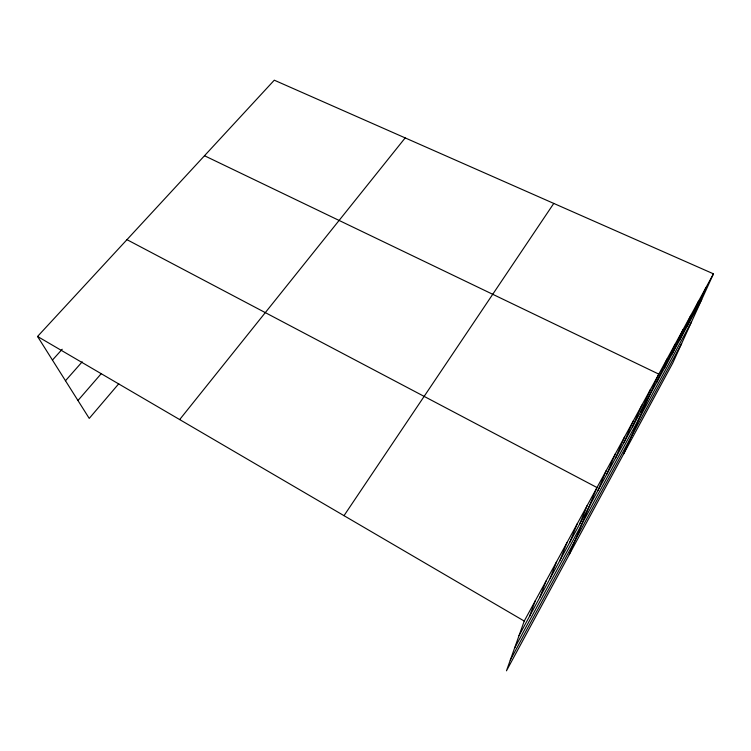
<?xml version="1.0" encoding="UTF-8"?>
<svg xmlns="http://www.w3.org/2000/svg" width="751" height="751" viewBox="0 0 751 751"><rect width="100%" height="100%" fill="white"/><g stroke="black" fill="none" stroke-linecap="round" stroke-linejoin="round"><path stroke-width="1.13" d="M713.45 273.833L524.236 621.058L506.465 670.812L672.689 363.174L713.45 273.833L274.284 80.188L37.55 336.467L89.238 418.401L118.761 383.752M529.586 616.214L535.266 600.809M539.95 597.148L546.071 580.983M550.117 578.439L556.669 561.541M560.096 560.096L567.043 542.494M569.878 542.081L577.228 523.813M579.49 524.414L587.207 505.498M569.267 554.585L596.989 487.54L126.966 239.663M597.899 490.534L606.31 470.436M606.733 474.294L615.463 453.642M615.407 458.335L624.447 437.157M623.931 442.649L633.262 420.973M632.304 427.235L641.927 405.08M640.547 412.083L650.441 389.459M623.705 453.839L658.796 374.12L204.497 155.739M656.609 382.541L667.019 359.044M664.438 368.131L675.093 344.23M672.136 353.965L683.025 329.67M679.721 340.025L690.826 315.354M687.174 326.31L698.496 301.282M694.506 312.81L706.034 287.445M510.267 660.176L681.608 343.639M519.016 635.665L701.725 299.536M514.519 648.263L691.446 322.057M344.005 515.665L553.769 203.427M179.677 419.574L405.183 137.902M77.954 400.518L101.15 373.763M65.478 380.738L82.206 361.813M52.439 360.076L62.211 349.243M37.55 336.467L524.236 621.058"/></g></svg>
